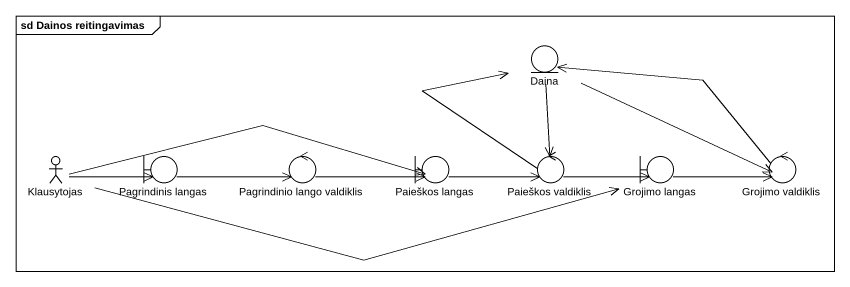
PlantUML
@startuml
mainframe sd Dainos reitingavimas
entity Daina
actor Klausytojas
boundary "Pagrindinis langas" as Pagrindinis_langas
control "Pagrindinio lango valdiklis" as Pagrindinio_lango_valdiklis
boundary "Paieškos langas" as Paieškos_langas
control "Paieškos valdiklis" as Paieškos_valdiklis
boundary "Grojimo langas" as Grojimo_langas
control "Grojimo valdiklis" as Grojimo_valdiklis
Daina --> Paieškos_valdiklis
Daina -right-> Grojimo_valdiklis
Klausytojas -right-> Pagrindinis_langas
Klausytojas -right-> Paieškos_langas
Klausytojas -right-> Grojimo_langas
Pagrindinis_langas -right-> Pagrindinio_lango_valdiklis
Pagrindinio_lango_valdiklis -right-> Paieškos_langas
Paieškos_langas -right-> Paieškos_valdiklis
Paieškos_valdiklis -up-> Daina
Paieškos_valdiklis -right-> Grojimo_langas
Grojimo_langas -right-> Grojimo_valdiklis
Grojimo_valdiklis -left-> Daina
@enduml
